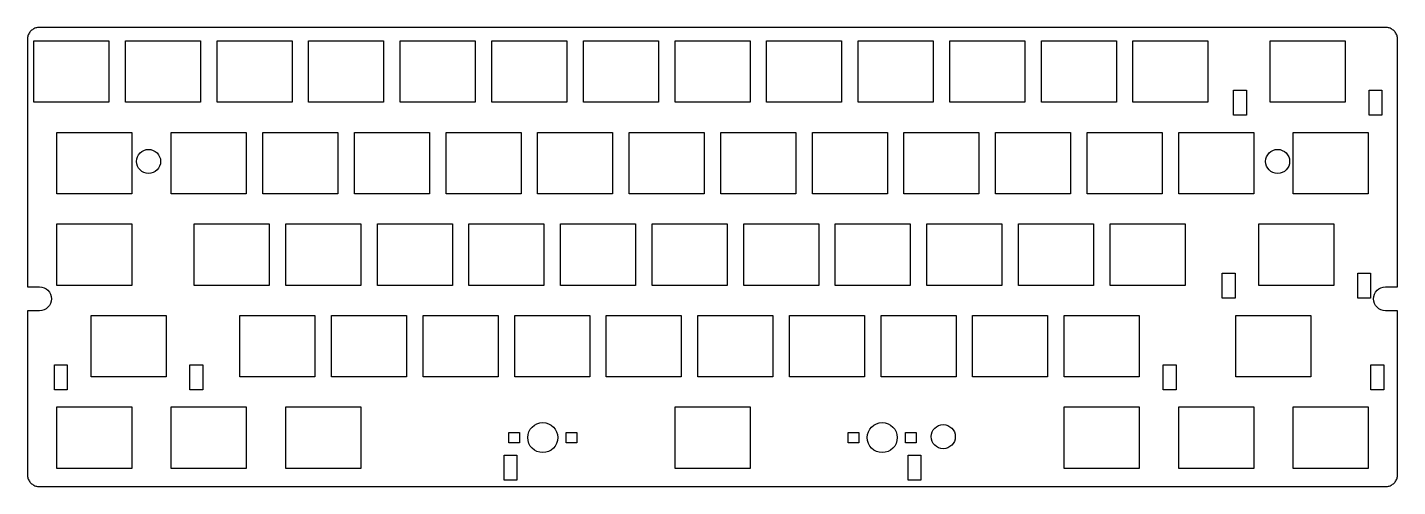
# Model space of a CAD drawing. Header units: millimetres. Extents: x 0 to 285, y -1 to 95.
import ezdxf

# ---------------------------------------------------------------- set-up
doc = ezdxf.new("R2010")
doc.units = ezdxf.units.MM

msp = doc.modelspace()

# ---------------------------------------------------------------- linework, layer by layer
msp.add_lwpolyline([(285.062, 92.5795), (285.025, 92.7724), (284.971, 92.9612), (284.904, 93.1443), (284.821, 93.3221), (284.726, 93.4942), (284.617, 93.6569), (284.494, 93.8114), (284.362, 93.956), (284.218, 94.0883), (284.063, 94.2111), (283.899, 94.3197), (283.729, 94.4164), (283.551, 94.4975), (283.367, 94.5653), (283.177, 94.6189), (282.984, 94.6559), (282.79, 94.6796), (282.594, 94.6877), (2.59347, 94.6877), (2.39779, 94.6796), (2.20211, 94.6559), (2.00918, 94.6189), (1.82039, 94.5653), (1.63711, 94.4975), (1.45934, 94.4164), (1.28709, 94.3197), (1.12448, 94.2111), (0.970139, 94.0883), (0.825444, 93.956), (0.693152, 93.8114), (0.570509, 93.6569), (0.461641, 93.4942), (0.365181, 93.3221), (0.283876, 93.1443), (0.216352, 92.9612), (0.162609, 92.7724), (0.125402, 92.5795), (0.101975, 92.3837), (0.093707, 92.1879), (0.093707, 40.688), (2.593707, 40.688, -1), (2.593707, 35.687), (0.093707, 35.687), (0.093707, 1.58796), (0.101975, 1.39227), (0.125402, 1.19659), (0.162609, 1.00367), (0.216352, 0.81488), (0.283876, 0.63022), (0.365181, 0.45245), (0.461641, 0.28157), (0.570509, 0.11897), (0.693152, -0.036751), (0.825444, -0.180067), (0.970139, -0.313738), (1.12448, -0.435005), (1.28709, -0.543869), (1.45934, -0.640332), (1.63711, -0.721636), (1.82039, -0.790538), (2.00918, -0.842903), (2.20211, -0.881489), (2.39779, -0.904915), (2.59347, -0.911806), (282.594, -0.911806), (282.79, -0.904915), (282.984, -0.881489), (283.177, -0.842903), (283.367, -0.790538), (283.551, -0.721636), (283.729, -0.640332), (283.899, -0.543869), (284.063, -0.435005), (284.218, -0.313738), (284.362, -0.180067), (284.494, -0.036751), (284.617, 0.11897), (284.726, 0.28157), (284.821, 0.45245), (284.904, 0.63022), (284.971, 0.81488), (285.025, 1.00367), (285.062, 1.19659), (285.086, 1.39227), (285.094, 1.58796), (285.094, 35.687), (282.594, 35.687, -1), (282.594, 40.688), (285.094, 40.688), (285.094, 92.1879), (285.086, 92.3837)], format="xyb", close=True)
for points in [[(17.0436, 79.0885), (1.44418, 79.0885), (1.44418, 91.8877), (17.0436, 91.8877)], [(36.0938, 79.0885), (20.4942, 79.0885), (20.4942, 91.8877), (36.0938, 91.8877)], [(55.1438, 91.8877), (55.1438, 79.0885), (39.5443, 79.0885), (39.5443, 91.8877)], [(58.5943, 79.0885), (58.5943, 91.8877), (74.1938, 91.8877), (74.1938, 79.0885)], [(93.2437, 79.0885), (77.6443, 79.0885), (77.6443, 91.8877), (93.2437, 91.8877)], [(96.6943, 79.0885), (96.6943, 91.8877), (112.294, 91.8877), (112.294, 79.0885)], [(115.744, 79.0885), (115.744, 91.8877), (131.344, 91.8877), (131.344, 79.0885)], [(150.394, 79.0885), (134.794, 79.0885), (134.794, 91.8877), (150.394, 91.8877)], [(169.444, 91.8877), (169.444, 79.0885), (153.844, 79.0885), (153.844, 91.8877)], [(172.894, 91.8877), (188.494, 91.8877), (188.494, 79.0885), (172.894, 79.0885)], [(191.944, 79.0885), (191.944, 91.8877), (207.544, 91.8877), (207.544, 79.0885)], [(210.994, 91.8877), (226.594, 91.8877), (226.594, 79.0885), (210.994, 79.0885)], [(245.644, 79.0885), (230.044, 79.0885), (230.044, 91.8877), (245.644, 91.8877)], [(258.619, 79.0885), (258.619, 91.8877), (274.219, 91.8877), (274.219, 79.0885)], [(253.655, 81.6144), (253.655, 76.4081), (250.99, 76.4025), (250.99, 81.6144)], [(281.848, 76.4081), (279.182, 76.4081), (279.182, 81.6144), (281.848, 81.6144)], [(6.2067, 60.0385), (6.2067, 72.8377), (21.8061, 72.8377), (21.8061, 60.0385)], [(45.6188, 60.0385), (30.0192, 60.0385), (30.0192, 72.8377), (45.6188, 72.8377)], [(64.6688, 72.8377), (64.6688, 60.0385), (49.0693, 60.0385), (49.0693, 72.8377)], [(83.7188, 72.8377), (83.7188, 60.0385), (68.1193, 60.0385), (68.1193, 72.8377)], [(87.1693, 72.8377), (102.769, 72.8377), (102.769, 60.0385), (87.1693, 60.0385)], [(106.219, 60.0385), (106.219, 72.8377), (121.819, 72.8377), (121.819, 60.0385)], [(125.269, 72.8377), (140.869, 72.8377), (140.869, 60.0385), (125.269, 60.0385)], [(159.919, 72.8377), (159.919, 60.0385), (144.319, 60.0385), (144.319, 72.8377)], [(178.969, 72.8377), (178.969, 60.0385), (163.369, 60.0385), (163.369, 72.8377)], [(198.019, 60.0385), (182.419, 60.0385), (182.419, 72.8377), (198.019, 72.8377)], [(201.469, 60.0385), (201.469, 72.8377), (217.069, 72.8377), (217.069, 60.0385)], [(220.519, 60.0385), (220.519, 72.8377), (236.119, 72.8377), (236.119, 60.0385)], [(255.169, 60.0385), (239.569, 60.0385), (239.569, 72.8377), (255.169, 72.8377)], [(263.382, 60.0385), (263.382, 72.8377), (278.981, 72.8377), (278.981, 60.0385)], [(21.8061, 40.9885), (6.2067, 40.9885), (6.2067, 53.7877), (21.8061, 53.7877)], [(50.3813, 53.7877), (50.3813, 40.9885), (34.7817, 40.9885), (34.7817, 53.7877)], [(69.4313, 53.7877), (69.4313, 40.9885), (53.8304, 40.9885), (53.8304, 53.7877)], [(88.4813, 53.7877), (88.4813, 40.9885), (72.8804, 40.9885), (72.8804, 53.7877)], [(107.531, 40.9885), (91.9304, 40.9885), (91.9304, 53.7877), (107.531, 53.7877)], [(110.98, 53.7877), (126.581, 53.7877), (126.581, 40.9885), (110.98, 40.9885)], [(130.03, 53.7877), (145.631, 53.7877), (145.631, 40.9885), (130.03, 40.9885)], [(149.08, 40.9885), (149.08, 53.7877), (164.681, 53.7877), (164.681, 40.9885)], [(168.13, 40.9885), (168.13, 53.7877), (183.731, 53.7877), (183.731, 40.9885)], [(187.182, 53.7877), (202.781, 53.7877), (202.781, 40.9885), (187.182, 40.9885)], [(221.831, 53.7877), (221.831, 40.9885), (206.232, 40.9885), (206.232, 53.7877)], [(225.282, 40.9885), (225.282, 53.7877), (240.881, 53.7877), (240.881, 40.9885)], [(271.837, 40.9885), (256.238, 40.9885), (256.238, 53.7877), (271.837, 53.7877)], [(251.274, 38.3081), (248.609, 38.3025), (248.609, 43.5144), (251.274, 43.5144)], [(279.466, 43.5144), (279.466, 38.3081), (276.801, 38.3081), (276.801, 43.5144)], [(28.9498, 34.7376), (28.9498, 21.9384), (13.3505, 21.9384), (13.3505, 34.7376)], [(59.9063, 34.7376), (59.9063, 21.9384), (44.3068, 21.9384), (44.3068, 34.7376)], [(63.3568, 21.9384), (63.3568, 34.7376), (78.9563, 34.7376), (78.9563, 21.9384)], [(98.0062, 34.7376), (98.0062, 21.9384), (82.4054, 21.9384), (82.4054, 34.7376)], [(117.056, 34.7376), (117.056, 21.9384), (101.455, 21.9384), (101.455, 34.7376)], [(136.106, 21.9384), (120.507, 21.9384), (120.507, 34.7376), (136.106, 34.7376)], [(155.156, 21.9384), (139.557, 21.9384), (139.557, 34.7376), (155.156, 34.7376)], [(174.206, 34.7376), (174.206, 21.9384), (158.607, 21.9384), (158.607, 34.7376)], [(193.256, 34.7376), (193.256, 21.9384), (177.657, 21.9384), (177.657, 34.7376)], [(196.707, 34.7376), (212.306, 34.7376), (212.306, 21.9384), (196.707, 21.9384)], [(231.356, 21.9384), (215.757, 21.9384), (215.757, 34.7376), (231.356, 34.7376)], [(251.474, 21.9384), (251.474, 34.7376), (267.075, 34.7376), (267.075, 21.9384)], [(8.38673, 24.4643), (8.38673, 19.2581), (5.72022, 19.2526), (5.72022, 24.4643)], [(36.5788, 24.4643), (36.5788, 19.2581), (33.9121, 19.2581), (33.9121, 24.4643)], [(239.018, 24.4643), (239.018, 19.2581), (236.352, 19.2526), (236.352, 24.4643)], [(279.532, 19.2581), (279.532, 24.4643), (282.198, 24.4643), (282.198, 19.2581)], [(21.8061, 2.88837), (6.2067, 2.88837), (6.2067, 15.6876), (21.8061, 15.6876)], [(45.6188, 15.6876), (45.6188, 2.88837), (30.0192, 2.88837), (30.0192, 15.6876)], [(69.4313, 15.6876), (69.4313, 2.88837), (53.8304, 2.88837), (53.8304, 15.6876)], [(150.394, 15.6876), (150.394, 2.88837), (134.794, 2.88837), (134.794, 15.6876)], [(215.755, 15.6876), (231.356, 15.6876), (231.356, 2.88837), (215.755, 2.88837)], [(239.569, 2.88837), (239.569, 15.6876), (255.169, 15.6876), (255.169, 2.88837)], [(278.981, 2.88837), (263.38, 2.88837), (263.38, 15.6876), (278.981, 15.6876)], [(100.219, 8.187985), (100.219, 10.387985), (102.419, 10.387985), (102.419, 8.187985)], [(112.169, 8.187985), (112.169, 10.387985), (114.369, 10.387985), (114.369, 8.187985)], [(173.019, 10.387985), (173.019, 8.187985), (170.819, 8.187985), (170.819, 10.387985)], [(182.769, 10.387985), (184.969, 10.387985), (184.969, 8.187985), (182.769, 8.187985)], [(101.92735, 0.405294), (99.26065, 0.405294), (99.26065, 5.611494), (101.92735, 5.611494)], [(183.26065, 0.405301), (183.26065, 5.611501), (185.92735, 5.611501), (185.92735, 0.405301)]]:
    msp.add_lwpolyline(points, close=True)
for centre, radius in [((25.2939, 66.7879), 2.5), ((260.143, 66.7879), 2.5), ((107.294, 9.287985), 3.125), ((177.894, 9.287985), 3.125), ((190.594, 9.48778), 2.5)]:
    msp.add_circle(centre, radius)

doc.saveas('drawing.dxf')
